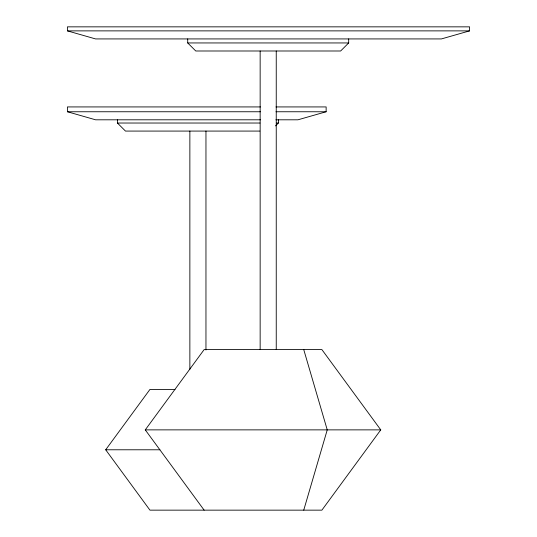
<?xml version="1.0" encoding="UTF-8"?>
<svg xmlns="http://www.w3.org/2000/svg" width="537" height="537" viewBox="0 0 537 537"><rect width="100%" height="100%" fill="white"/><g stroke="black" fill="none" stroke-linecap="round" stroke-linejoin="round"><path stroke-width="0.81" d="M303.741 510.15L327.241 429.868L303.741 349.587M204.141 510.15L145.265 429.868L204.141 349.587L321.885 349.587L380.76 429.868L321.885 510.15L149.951 510.15L105.688 449.784L149.951 389.426L175.008 389.426M348.681 38.926L348.681 42.947L340.633 50.995L195.763 50.995L187.715 42.947L187.715 38.926M275.515 125.9L278.394 123.027L278.394 119.805M469.573 30.878L441.421 38.926L95.579 38.926L67.427 30.878L67.427 26.85L469.573 26.85L469.573 30.878L67.427 30.878M275.984 106.93L326.14 106.93L326.14 111.756L297.968 119.805L275.884 119.805M187.715 42.947L348.681 42.947M260.485 106.93L67.427 106.93L67.427 111.756L95.599 119.805L260.526 119.805M67.427 111.756L260.485 111.756M275.984 111.756L326.14 111.756M117.428 119.805L117.428 123.027L259.989 123.027M276.636 123.027L278.394 123.027M259.814 131.075L125.477 131.075L117.428 123.027M145.265 429.868L380.76 429.868M105.688 449.784L159.919 449.784M276.246 50.995L276.246 349.587M260.15 50.995L260.15 349.587M205.96 131.075L205.96 350.003M189.863 131.075L189.863 369.295"/></g></svg>
